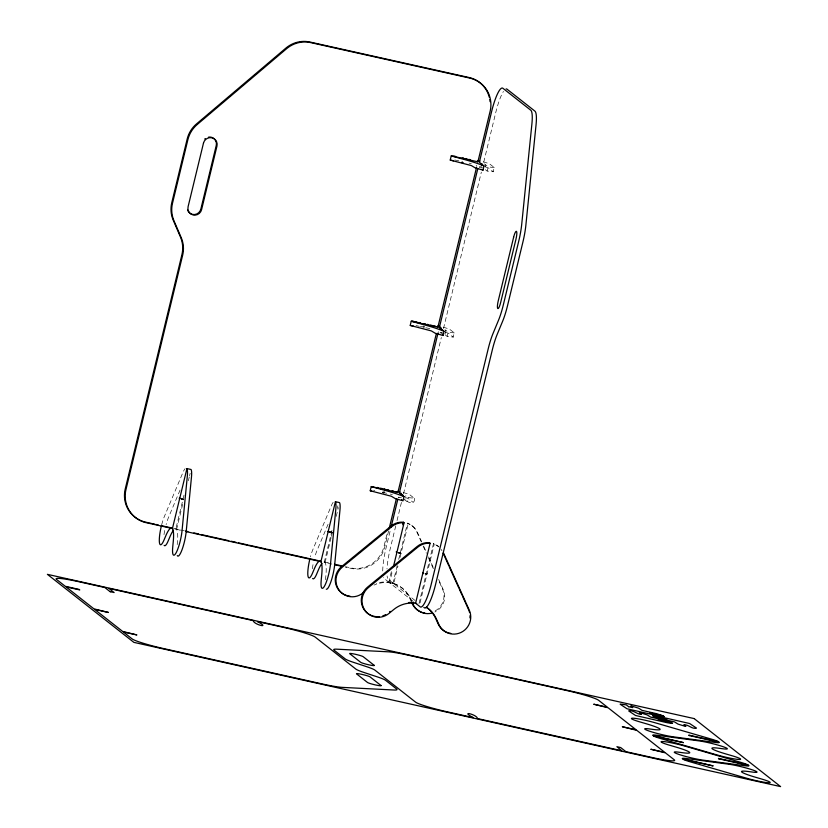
<?xml version="1.0" encoding="UTF-8"?>
<svg xmlns="http://www.w3.org/2000/svg" width="828" height="828" viewBox="0 0 828 828"><rect width="100%" height="100%" fill="white"/><g stroke="black" fill="none" stroke-linecap="round" stroke-linejoin="round"><path stroke-width="0.62" stroke-dasharray="4.14 3.1" d="M332.245 532.818L327.577 531.214M399.582 553.373L400.369 552.762L400.969 553.207L400.452 554.015L399.417 552.938L400.307 553.953M403.205 492.536L409.28 494.326L414.259 498.259L408.173 497.556L405.855 495.734L405.71 496.51M427.041 573.804C426.948 575.739 424.174 572.107 426.337 574.425M444.005 333.539L440.879 333.229M480.913 167.66L481.12 166.542M445.05 333.994L445.878 330.486L445.071 330.196M177.202 544.617L177.399 542.63A28.142 5.444 -77.4 0 0 174.998 529.03M325.497 579.724L325.88 575.739A28.142 5.444 -77.4 0 0 322.744 562.605M382.37 492.691L383.612 492.867M426.172 574.073L425.23 573.783M184.002 495.165L175.846 528.895L180.183 530.272M176.571 529.465L182.916 503.238M188.36 480.747L189.27 477M189.571 475.748L190.171 473.254M331.8 564.075L324.328 561.995L332.183 529.527M337.327 508.288L337.927 505.794M325.062 562.564L331.107 537.579M331.407 536.337L332.318 532.59M336.24 516.361L338.352 507.616M382.888 492.298L383.043 491.656M423.118 325.994L422.891 326.956L420.386 326.532M383.695 492.546L383.923 491.584M423.698 327.205L424.008 325.921M383.768 493.726L384.275 491.635M423.77 328.385L424.278 326.294M386.831 534.629L383.726 547.463A28.142 27.49 -51.8 0 1 351.279 568.008L345.669 566.756M388.601 530.924L384.451 548.043A28.142 27.49 -51.8 0 1 352.003 568.577L345.276 567.076M390.05 531.379L385.91 548.498A28.142 5.444 -77.4 0 0 382.733 571.941M440.889 332.846L441.045 332.204M395.753 525.884L390.06 549.419A28.142 5.444 -77.4 0 0 386.986 568.898M397.047 520.533L401.445 502.348M403.495 493.871L441.334 337.472M443.497 328.53L481.337 172.131M483.759 162.122L495.92 111.842A28.142 5.444 -77.4 0 1 503.465 91.432M405.12 498.787L404.737 499.884M485.425 166.821L485.456 164.917M414.259 498.259C416.743 505.308 402.801 503.093 408.173 497.556M443.208 327.195L449.283 328.985L454.158 332.773L453.247 337.11L447.151 336.406L448.176 332.214L444.967 329.689M483.21 161.853L489.286 163.644L494.161 167.432L493.25 171.769L487.154 171.065L488.168 166.873L485.56 164.813M397.212 565.596L392.979 583.088L388.829 582.167L391.551 570.916M413.275 601.407L389.553 582.726L392.275 571.486M398.723 559.355L407.479 523.141L408.204 523.71A16.881 16.498 -51.8 0 1 417.405 532.269L421.555 541.502M415.056 600.466L393.704 583.647L397.937 566.166M400.048 557.42L408.204 523.71M419.009 603.581L433.51 543.613A16.881 16.498 -51.8 0 1 438.985 546.977M420.034 602.898L434.245 544.193L433.51 543.613M332.214 532.207L328.457 531.804M183.195 499.17C181.963 497.752 184.22 500.091 181.022 498.456M180.059 490.062L168.508 517.459A16.881 3.271 -77.4 0 0 166.107 524.621M328.074 524.279L316.989 550.568A16.881 3.271 -77.4 0 0 314.588 557.73M331.697 532.145L330.807 531.762L332.152 532.145M494.264 167.577L488.168 166.873M454.261 332.918L448.176 332.214M400.369 552.762L398.309 552.286M427 573.7L426.41 573.245L425.685 573.897M373.604 490.404L374.805 490.642M454.8 159.959L462.562 161.677M469.103 163.137L471.287 163.623M479.371 166.697L482.486 167.391M416.018 325.559L419.289 326.284M425.84 327.743L431.284 328.964M440.403 332.266L442.483 332.732M382.567 492.36L389.108 493.819M390.195 494.057L392.379 494.544M401.445 497.835L398.33 497.142L399.22 497.845M181.115 498.88L183.681 499.377M328.023 531.566L332.173 532.487M181.001 498.911L183.06 499.356M181.58 499.377L183.671 499.843M327.991 532.031L332.152 532.953M398.899 552.752L400.99 553.218M398.299 552.752L400.369 553.218M398.744 553.104L400.814 553.57M398.568 553.156L400.152 553.508M424.93 573.245L427.01 573.711M173.569 528.471L184.261 530.769M324.328 561.995L331.065 563.495M389.553 582.726L393.704 583.647M485.301 166.832L488.53 168.001L493.25 171.769M445.298 332.173L448.528 333.342L453.247 337.11M405.296 497.514L408.525 498.684L413.244 502.461M484.38 163.892L485.27 164.586M485.425 169.699L487.154 171.065M479.215 167.152L479.805 167.618M476.152 165.434L476.876 166.004M445.133 334.812L447.151 336.406M438.333 331.8L438.923 332.266M404.55 499.698L407.159 501.747M411.702 525.438L412.437 526.018M437.743 545.921L438.467 546.501A16.881 16.498 -51.8 0 0 434.245 544.193M402.066 588.046L402.801 588.615M392.979 583.088L388.249 579.372A28.142 5.444 -77.4 0 1 387.09 575.977M388.829 582.167L384.099 578.451A28.142 5.444 -77.4 0 1 383.416 577.22M331.428 531.576L331.542 532.476M423.874 546.625L426.637 552.783M428.49 556.882L433.572 568.174M438.654 579.455L443.27 589.712A16.881 16.498 -51.8 0 1 434.886 612.016M421.297 541.957L416.67 531.69A16.881 16.498 -51.8 0 0 407.479 523.141M423.139 546.056L426.379 553.239M428.687 558.362L433.769 569.654M439.306 581.96L442.545 589.143A16.881 16.498 -51.8 0 1 434.151 611.447M411.619 601.273L410.357 598.468A28.142 27.49 -51.8 0 0 374.049 585.085M411.205 601.407L409.632 597.888A28.142 27.49 -51.8 0 0 376.326 583.347M161.667 524.766A16.881 3.271 -77.4 0 1 164.358 516.537L182.833 472.705A16.881 3.271 -77.4 0 1 185.089 468.669M164.006 534.598A16.881 3.271 -77.4 0 1 165.02 529.071M312.353 568.743A16.881 3.271 -77.4 0 1 313.501 562.181M333.146 502.327A16.881 3.271 -77.4 0 0 331.314 505.815L312.839 549.647A16.881 3.271 -77.4 0 0 310.438 556.809M441.127 549.419A16.881 16.498 -51.8 0 1 441.986 550.765"/><path stroke-width="1.24" d="M179.5 498.901L179.262 498.228M401.725 494.906L401.611 495.486M396.829 552.68L396.198 551.862M453.527 160.798L450.225 160.063L451.239 155.861L477.891 161.812L490.321 110.455A28.142 27.49 -51.8 0 0 469.766 78.08L310.769 42.621A28.142 27.49 -51.8 0 0 286.571 48.717L197.24 124.49A28.142 27.49 -51.8 0 0 187.894 139.632L172.514 203.191A28.142 27.49 -51.8 0 0 173.952 220.734L181.218 237.667A28.142 27.49 -51.8 0 1 182.657 255.21L125.98 489.472A28.142 27.49 -51.8 0 0 145.48 522.52L172.431 528.533L186.931 468.576L191.082 469.507A16.881 3.271 -77.4 0 1 191.465 477.156L186.217 531.39A16.881 3.271 -77.4 0 1 182.056 549.678A16.881 3.271 -77.4 0 1 177.275 555.598M186.196 531.617L320.912 561.632L335.412 501.696L339.563 502.617A16.881 3.271 -77.4 0 1 339.946 510.265L334.698 564.499A16.881 3.271 -77.4 0 1 331.034 581.391A16.881 3.271 -77.4 0 1 326.325 589.246M476.597 167.184L437.898 327.153L411.237 321.202L410.222 325.404L413.524 326.139M389.119 528.781L396.364 498.829M436.304 333.715L397.895 492.494L371.234 486.553L370.219 490.745L371.875 491.107M391.085 527.094L397.813 499.284M370.282 490.787L391.344 496.251L395.173 498.549L403.008 500.826L404.023 496.624L399.344 492.95L438.043 332.991M410.284 325.445L431.347 330.91L435.176 333.208L443.011 335.485L444.025 331.283L439.347 327.609L477.756 168.829M450.287 160.104L471.349 165.569L475.179 167.867L483.003 170.133L484.018 165.942L479.35 162.267L491.77 110.911A28.142 5.444 -77.4 0 1 502.875 88.265L530.748 110.196A28.142 5.444 -77.4 0 1 531.886 124.065L521.733 224.15A28.142 5.444 -77.4 0 1 518.721 241.238L503.352 304.797A28.142 5.444 -77.4 0 1 498.446 320.405L493.043 333.446A28.142 5.444 -77.4 0 0 488.147 349.043L431.471 583.305A28.142 5.444 -77.4 0 1 420.313 606.934L415.584 603.219L430.094 543.261L429.359 542.692A16.881 16.498 -51.8 0 0 417.177 546.48L367.591 587.104A16.881 16.498 -51.8 0 0 379.441 616.612M402.729 524.714L403.329 522.209L404.064 522.779L393.486 566.487M328.157 531.669L327.505 531.431M179.541 498.901L180.1 498.228M481.565 164.907L481.73 164.172M364.175 591.958L362.954 592.951A16.881 16.498 -51.8 0 1 339.573 590.757A16.881 16.498 -51.8 0 1 342.285 567.19L391.882 526.577A16.881 16.498 -51.8 0 1 404.064 522.779M389.481 611.871L390.081 611.375M423.522 573.638L422.88 572.8M463.39 158.293L464.518 158.821M423.387 323.634L425.385 323.955M424.122 324.203L424.516 324.162M481.71 164.11L482.351 164.234M441.707 329.451L442.514 329.647M401.704 494.792L402.832 495.061M110.755 591.803L110.093 591.647M649.742 712.887L663.228 715.878L656.707 713.746A7.348 0.662 13.6 0 0 654.13 713.125L642.031 710.352L639.175 708.52A7.348 0.662 13.6 0 0 638.274 708.075L633.016 706.45A10.867 0.983 13.6 0 0 630.791 705.88L632.758 707.619L628.69 706.729M641.224 714.347C637.405 714.574 633.699 710.051 628.866 710.786A7.348 0.662 13.6 0 0 628.835 711.024L635.531 715.485L665.96 722.44A7.348 0.662 13.6 0 0 668.382 722.927L672.191 723.341A10.867 0.983 13.6 0 0 672.543 723.206L658.27 719.635L671.756 722.596L665.236 720.453A7.348 0.662 13.6 0 0 662.659 719.832L650.549 717.058L647.703 715.226A7.348 0.662 13.6 0 0 646.803 714.781L641.545 713.156A10.867 0.983 13.6 0 0 639.319 712.587L641.286 714.336M689.269 735.543L719.356 742.323A16.881 1.532 13.6 0 1 715.123 742.426L673.226 736.816A16.881 1.532 13.6 0 1 650.042 731.362A16.881 1.532 13.6 0 1 648.904 728.868L653.002 729.416A28.142 2.546 13.6 0 0 645.54 723.548L640.147 721.985A16.881 1.532 13.6 0 1 633.337 718.218A16.881 1.532 13.6 0 1 655.528 722.885L710.652 738.907A16.881 1.532 13.6 0 1 718.632 741.743L688.792 735.098L689.3 735.595M650.984 749.268L664.739 752.321L636.784 730.327L622.325 726.746L636.059 729.758L608.114 707.774L593.728 704.214L607.379 707.195L598.478 700.188A28.142 2.546 13.6 0 0 566.973 690.583L407.976 655.124A28.142 2.546 13.6 0 0 388.311 651.812L336.685 649.173A28.142 2.546 13.6 0 0 334.129 650.197L345.152 658.871A28.142 2.546 13.6 0 0 353.38 662.307L366.68 666.695A28.142 2.546 13.6 0 1 374.898 670.121L415.532 702.092A28.142 2.546 13.6 0 0 446.344 711.625L473.285 717.638C458.981 710.103 477.342 714.636 477.445 718.559L621.766 750.748L616.901 746.69L620.689 747.56L625.927 751.669L652.868 757.682A28.142 2.546 13.6 0 0 674.375 759.897L665.464 752.89L651.025 749.319M718.87 758.831L748.957 765.61A16.881 1.532 13.6 0 1 744.724 765.724L702.837 760.104A16.881 1.532 13.6 0 1 679.653 754.66A16.881 1.532 13.6 0 1 678.505 752.155L682.603 752.714A28.142 2.546 13.6 0 0 675.151 746.846L669.748 745.272A16.881 1.532 13.6 0 1 662.938 741.515A16.881 1.532 13.6 0 1 685.129 746.183L740.253 762.205A16.881 1.532 13.6 0 1 748.233 765.041L718.425 758.396L718.859 758.872M384.513 489.503L383.788 488.934L385.393 489.296M477.756 160.642L479.94 161.129M453.816 156.026L455.462 156.399M462.065 157.869L463.711 158.241M465.388 158.614L467.075 158.986M468.751 159.359L470.439 159.732M484.018 165.942C473.44 161.595 462.428 159.079 451.301 155.912M461.776 162.64L463.432 163.002M437.753 325.984L439.937 326.47M412.158 321.005L413.814 321.367M415.459 321.74L417.115 322.102M418.761 322.475L420.417 322.837M427.072 324.328L428.749 324.7M430.436 325.073L432.123 325.456M433.8 325.828L435.487 326.201M439.347 327.609L441.417 328.074M444.025 331.283C433.448 326.936 422.435 324.421 411.299 321.254M397.761 491.325L399.934 491.811M377.113 487.444L378.758 487.816M380.414 488.189L382.06 488.551M387.069 489.669L388.756 490.041M392.12 490.797L393.797 491.17M395.484 491.542L397.171 491.925M399.344 492.95L401.425 493.416M404.023 496.624C393.445 492.277 382.432 489.762 371.296 486.595M148.119 522.696L144.755 521.95A28.142 27.49 -51.8 0 1 125.256 488.903L181.922 254.641A28.142 27.49 -51.8 0 0 180.494 237.098L173.228 220.165A28.142 27.49 -51.8 0 1 171.789 202.622L187.169 139.063A28.142 27.49 -51.8 0 1 196.515 123.921L285.846 48.138A28.142 27.49 -51.8 0 1 310.045 42.052L469.031 77.511A28.142 27.49 -51.8 0 1 489.369 97.425M149.247 522.944L151.493 523.451M152.611 523.7L154.857 524.196M155.974 524.455L158.22 524.952M161.595 525.708L170.578 527.705M185.472 531.038L187.873 531.576M193.887 532.921L198.699 533.988M201.1 534.526L210.726 536.668M211.927 536.937L228.766 540.684M231.178 541.222L235.99 542.299M238.392 542.837L248.017 544.979M249.218 545.248L266.057 548.995M267.258 549.264L273.271 550.61M275.683 551.137L317.776 560.525M334.44 564.251L336.685 564.748M337.803 564.996L341.177 565.752M335.164 564.82L341.902 566.321M110.828 591.792L114.119 592.548L108.965 588.449L253.296 620.627C253.316 624.478 271.75 629.156 257.446 621.559L284.397 627.572A28.142 2.546 13.6 0 1 315.209 637.105L355.833 669.065A28.142 2.546 13.6 0 0 364.061 672.502L377.361 676.89A28.142 2.546 13.6 0 1 385.579 680.316L396.602 688.989A28.142 2.546 13.6 0 1 394.056 690.024L342.43 687.385A28.142 2.546 13.6 0 1 322.765 684.063L163.768 648.614A28.142 2.546 13.6 0 1 132.263 639.009L123.351 632.002L136.91 634.941L122.627 631.422L94.682 609.439L108.437 612.451L93.947 608.859L66.002 586.876L79.747 589.919L79.177 589.433L65.277 586.296L56.366 579.289A28.142 2.546 13.6 0 1 77.863 581.515L104.814 587.518L110.02 591.616M664.015 716.499L649.773 712.939M684.684 724.842C689.041 724.914 691.722 729.116 696.307 728.216A7.348 0.662 13.6 0 0 696.327 727.967L689.631 723.517L659.212 716.562A7.348 0.662 13.6 0 0 656.79 716.065L652.971 715.651A10.867 0.983 13.6 0 0 652.619 715.785L666.84 719.335L653.406 716.406L659.937 718.538A7.348 0.662 13.6 0 0 662.514 719.159L674.613 721.933L677.47 723.765A7.348 0.662 13.6 0 0 678.37 724.21L683.617 725.835A10.867 0.983 13.6 0 0 685.843 726.404L683.876 724.666L684.652 724.821M423.719 323.582L424.536 324.1M464.456 158.738L463.939 159.359M477.166 161.232L477.891 161.812M481.844 169.233L483.003 170.133M437.163 326.574L437.898 327.153M442.431 335.029L443.011 335.485M401.559 499.688L402.139 500.143M628.607 706.698L626.299 704.876L620.338 704.069A7.348 0.662 13.6 0 0 620.307 704.317L627.003 708.768L657.432 715.723A7.348 0.662 13.6 0 0 659.854 716.22L663.663 716.634A10.867 0.983 13.6 0 0 664.015 716.499M423.874 607.39L424.464 607.855A28.142 5.444 -77.4 0 0 435.621 584.237L492.298 349.965A28.142 5.444 -77.4 0 1 497.193 334.367L502.596 321.326A28.142 5.444 -77.4 0 0 507.502 305.729L522.872 242.169A28.142 5.444 -77.4 0 0 525.884 225.081L536.037 124.987A28.142 5.444 -77.4 0 0 534.898 111.118L507.026 89.186A28.142 5.444 -77.4 0 0 506.074 88.958M320.188 561.053L320.912 561.632M171.696 527.953L172.431 528.533M443.435 552.752L469.3 610.195A16.881 16.498 -51.8 0 1 460.917 632.499A16.881 16.498 -51.8 0 1 438.923 624.571L436.387 618.951A28.142 27.49 -51.8 0 0 426.254 607.235M443.166 553.197L445.474 558.331M445.94 559.355L448.714 565.514M449.169 566.538L458.878 588.077M459.333 589.101L462.107 595.26M462.573 596.284L465.336 602.442M465.802 603.467L468.576 609.625M412.251 602.68L412.882 604.088A16.881 16.498 -51.8 0 0 432.009 613.072M411.526 602.111L412.158 603.519A16.881 16.498 -51.8 0 0 421.421 612.099M186.931 468.576A16.881 3.271 -77.4 0 1 187.314 476.224L182.067 530.458A16.881 3.271 -77.4 0 1 176.012 553.011A16.881 3.271 -77.4 0 1 172.731 547.008L173.249 541.698A28.142 5.444 -77.4 0 0 165.786 535.83L163.975 540.125A16.881 3.271 -77.4 0 1 159.504 543.013A16.881 3.271 -77.4 0 1 161.388 525.884M173.466 530.313A28.142 5.444 -77.4 0 0 169.937 536.761L168.125 541.046A16.881 3.271 -77.4 0 1 164.151 545.362M489.814 99.577A28.142 27.49 -51.8 0 1 490.083 101.678M187.573 210.064A7.038 6.872 -51.8 0 0 200.852 209.101L216.232 145.542A7.038 6.872 -51.8 0 0 212.931 137.903M204.754 139.052A7.038 6.872 -51.8 0 1 205.303 138.576M208.542 137.148A7.038 6.872 -51.8 0 1 212.341 137.614M312.632 578.472A16.881 3.271 -77.4 0 0 316.617 574.166L318.418 569.871A28.142 5.444 -77.4 0 1 321.947 563.423M309.869 558.993A16.881 3.271 -77.4 0 0 307.985 576.122A16.881 3.271 -77.4 0 0 312.466 573.235L314.267 568.95A28.142 5.444 -77.4 0 1 321.73 574.818L321.212 580.128A16.881 3.271 -77.4 0 0 324.504 586.12A16.881 3.271 -77.4 0 0 330.548 563.578L335.795 509.344A16.881 3.271 -77.4 0 0 335.412 501.696M403.329 522.209A16.881 16.498 -51.8 0 0 391.147 525.997L341.56 566.621A16.881 16.498 -51.8 0 0 349.975 596.17M424.733 612.917A16.881 16.498 -51.8 0 1 422.508 612.451M416.66 603.488A28.142 27.49 -51.8 0 0 393.849 609.46L388.994 613.434A16.881 16.498 -51.8 0 1 365.603 611.24A16.881 16.498 -51.8 0 1 368.315 587.673L417.912 547.06A16.881 16.498 -51.8 0 1 430.094 543.261M468.959 610.557A16.881 16.498 -51.8 0 1 469.559 612.492M470.014 615.69A16.881 16.498 -51.8 0 1 469.962 617.947M450.763 633.389A16.881 16.498 -51.8 0 1 438.188 624.001L435.663 618.371A28.142 27.49 -51.8 0 0 426.41 607.255M408.649 602.556A28.142 27.49 -51.8 0 1 413.907 602.618M385.713 614.593A16.881 16.498 -51.8 0 1 382.733 615.887M203.481 143.109L188.101 206.669A7.038 6.872 -51.8 0 0 193.193 214.98A7.038 6.872 -51.8 0 0 201.577 209.67L216.957 146.111A7.038 6.872 -51.8 0 0 211.864 137.8A7.038 6.872 -51.8 0 0 203.481 143.109M513.629 237.232L498.249 300.792A7.038 1.356 -77.4 0 0 497.783 308.534A7.038 1.356 -77.4 0 0 500.619 302.655L515.989 239.095A7.038 1.356 -77.4 0 0 516.455 231.354A7.038 1.356 -77.4 0 0 513.629 237.232M683.359 742.602L653.416 735.937A16.881 1.532 13.6 0 0 661.396 738.773L716.52 754.794A16.881 1.532 13.6 0 0 738.711 759.462A16.881 1.532 13.6 0 0 731.89 755.695L726.498 754.132A28.142 2.546 13.6 0 1 719.035 748.264L723.144 748.812A16.881 1.532 13.6 0 0 721.995 746.318A16.881 1.532 13.6 0 0 698.811 740.863L656.914 735.254A16.881 1.532 13.6 0 0 652.681 735.367L683.338 742.602M712.97 765.89L683.017 759.224A16.881 1.532 13.6 0 0 690.997 762.06L746.121 778.082A16.881 1.532 13.6 0 0 768.312 782.75A16.881 1.532 13.6 0 0 761.501 778.993L756.099 777.42A28.142 2.546 13.6 0 1 748.647 771.551L752.745 772.11A16.881 1.532 13.6 0 0 751.607 769.605A16.881 1.532 13.6 0 0 728.412 764.161L686.526 758.541A16.881 1.532 13.6 0 0 682.293 758.655L712.98 765.859M694.143 718.58L47.393 574.342L133.857 642.362L780.607 786.6L694.143 718.58M374.215 665.36L363.192 656.687A7.038 0.642 13.6 0 0 355.274 654.255A7.038 0.642 13.6 0 0 349.716 653.675L360.739 662.348A7.038 0.642 13.6 0 0 368.657 664.78A7.038 0.642 13.6 0 0 374.215 665.36M381.025 685.522L369.992 676.849A7.038 0.642 13.6 0 0 362.074 674.416A7.038 0.642 13.6 0 0 356.526 673.837L367.549 682.51A7.038 0.642 13.6 0 0 375.467 684.942A7.038 0.642 13.6 0 0 381.025 685.522"/></g></svg>
